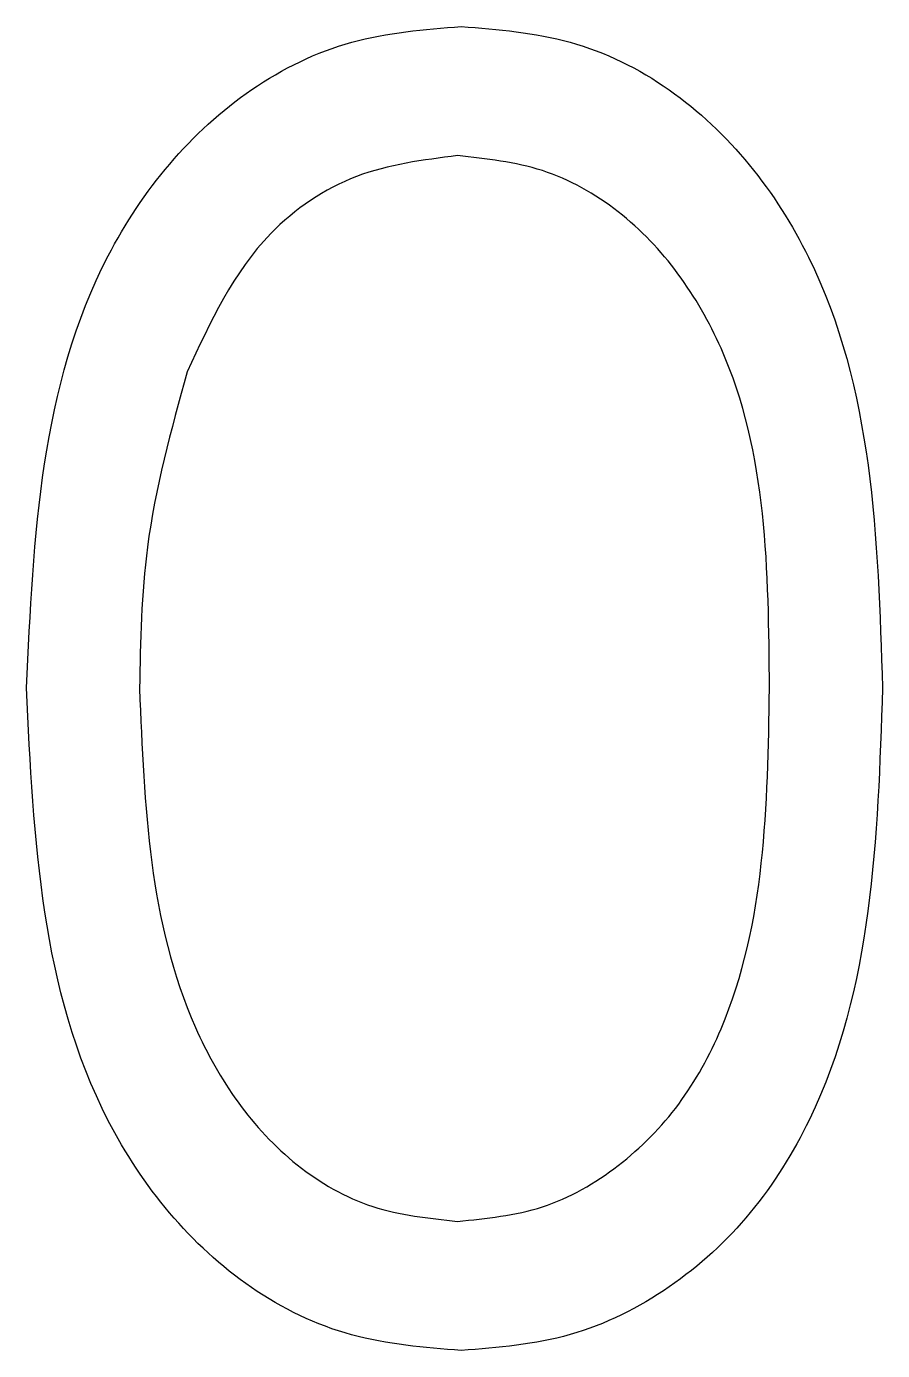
# Model space of a CAD drawing. Header units: millimetres. Extents: x -2889 to 8174, y 2447 to 8478.
# Drawn here: x 2749.0899 to 2749.1443, y 3452.844 to 3452.9281 of the extents above; entities that cross this region are included whole.
import ezdxf

# ---------------------------------------------------------------- set-up
doc = ezdxf.new("R2010")
doc.units = ezdxf.units.MM

msp = doc.modelspace()

# ---------------------------------------------------------------- linework, layer by layer
at = {"color": 7, "linetype": 'Continuous', "lineweight": 25}
for points, knots in [([(2749.089934, 3452.886063), (2749.090381, 3452.895665), (2749.091051, 3452.91006), (2749.101927, 3452.923323), (2749.110488, 3452.927511), (2749.115193, 3452.927892), (2749.117546, 3452.928082)], [0, 0, 0, 0, 0.499407, 0.748743, 0.874372, 1, 1, 1, 1]), ([(2749.117546, 3452.928082), (2749.119881, 3452.927892), (2749.12455, 3452.927512), (2749.133046, 3452.923324), (2749.143554, 3452.909883), (2749.143997, 3452.895596), (2749.144293, 3452.886063)], [0, 0, 0, 0, 0.125551, 0.25109, 0.50025, 1, 1, 1, 1]), ([(2749.117306, 3452.919877), (2749.115121, 3452.919603), (2749.110749, 3452.919054), (2749.103996, 3452.914488), (2749.101603, 3452.909306), (2749.100142, 3452.906143)], [0, 0, 0, 0, 0.280257, 0.560781, 1, 1, 1, 1]), ([(2749.137114, 3452.886031), (2749.137055, 3452.89351), (2749.136967, 3452.904707), (2749.129285, 3452.915628), (2749.122797, 3452.919287), (2749.119136, 3452.91968), (2749.117306, 3452.919877)], [0, 0, 0, 0, 0.500291, 0.749086, 0.874606, 1, 1, 1, 1]), ([(2749.100142, 3452.906143), (2749.099123, 3452.902455), (2749.097302, 3452.895865), (2749.097171, 3452.889038), (2749.097114, 3452.886031)], [0, 0, 0, 0, 0.5595988, 1, 1, 1, 1]), ([(2749.117546, 3452.84398), (2749.115192, 3452.844168), (2749.110482, 3452.844545), (2749.101899, 3452.848721), (2749.091086, 3452.862067), (2749.090395, 3452.876462), (2749.089934, 3452.886063)], [0, 0, 0, 0, 0.1256, 0.251197, 0.500581, 1, 1, 1, 1]), ([(2749.097114, 3452.886031), (2749.09741, 3452.878603), (2749.097854, 3452.867477), (2749.105341, 3452.85648), (2749.111813, 3452.852763), (2749.115476, 3452.852378), (2749.117306, 3452.852185)], [0, 0, 0, 0, 0.500072, 0.749021, 0.874598, 1, 1, 1, 1]), ([(2749.117306, 3452.852185), (2749.11914, 3452.852368), (2749.122809, 3452.852734), (2749.127674, 3452.855547), (2749.131556, 3452.859481), (2749.136849, 3452.869224), (2749.136996, 3452.878565), (2749.137114, 3452.886031)], [0, 0, 0, 0, 0.125139, 0.250418, 0.375519, 0.500847, 1, 1, 1, 1]), ([(2749.144293, 3452.886063), (2749.143983, 3452.876511), (2749.143596, 3452.864555), (2749.136141, 3452.852538), (2749.130947, 3452.847764), (2749.124561, 3452.844551), (2749.119885, 3452.84417), (2749.117546, 3452.84398)], [0, 0, 0, 0, 0.498702, 0.624177, 0.749467, 0.874745, 1, 1, 1, 1])]:
    msp.add_open_spline(points, degree=3, knots=knots, dxfattribs=at)

doc.saveas('drawing.dxf')
